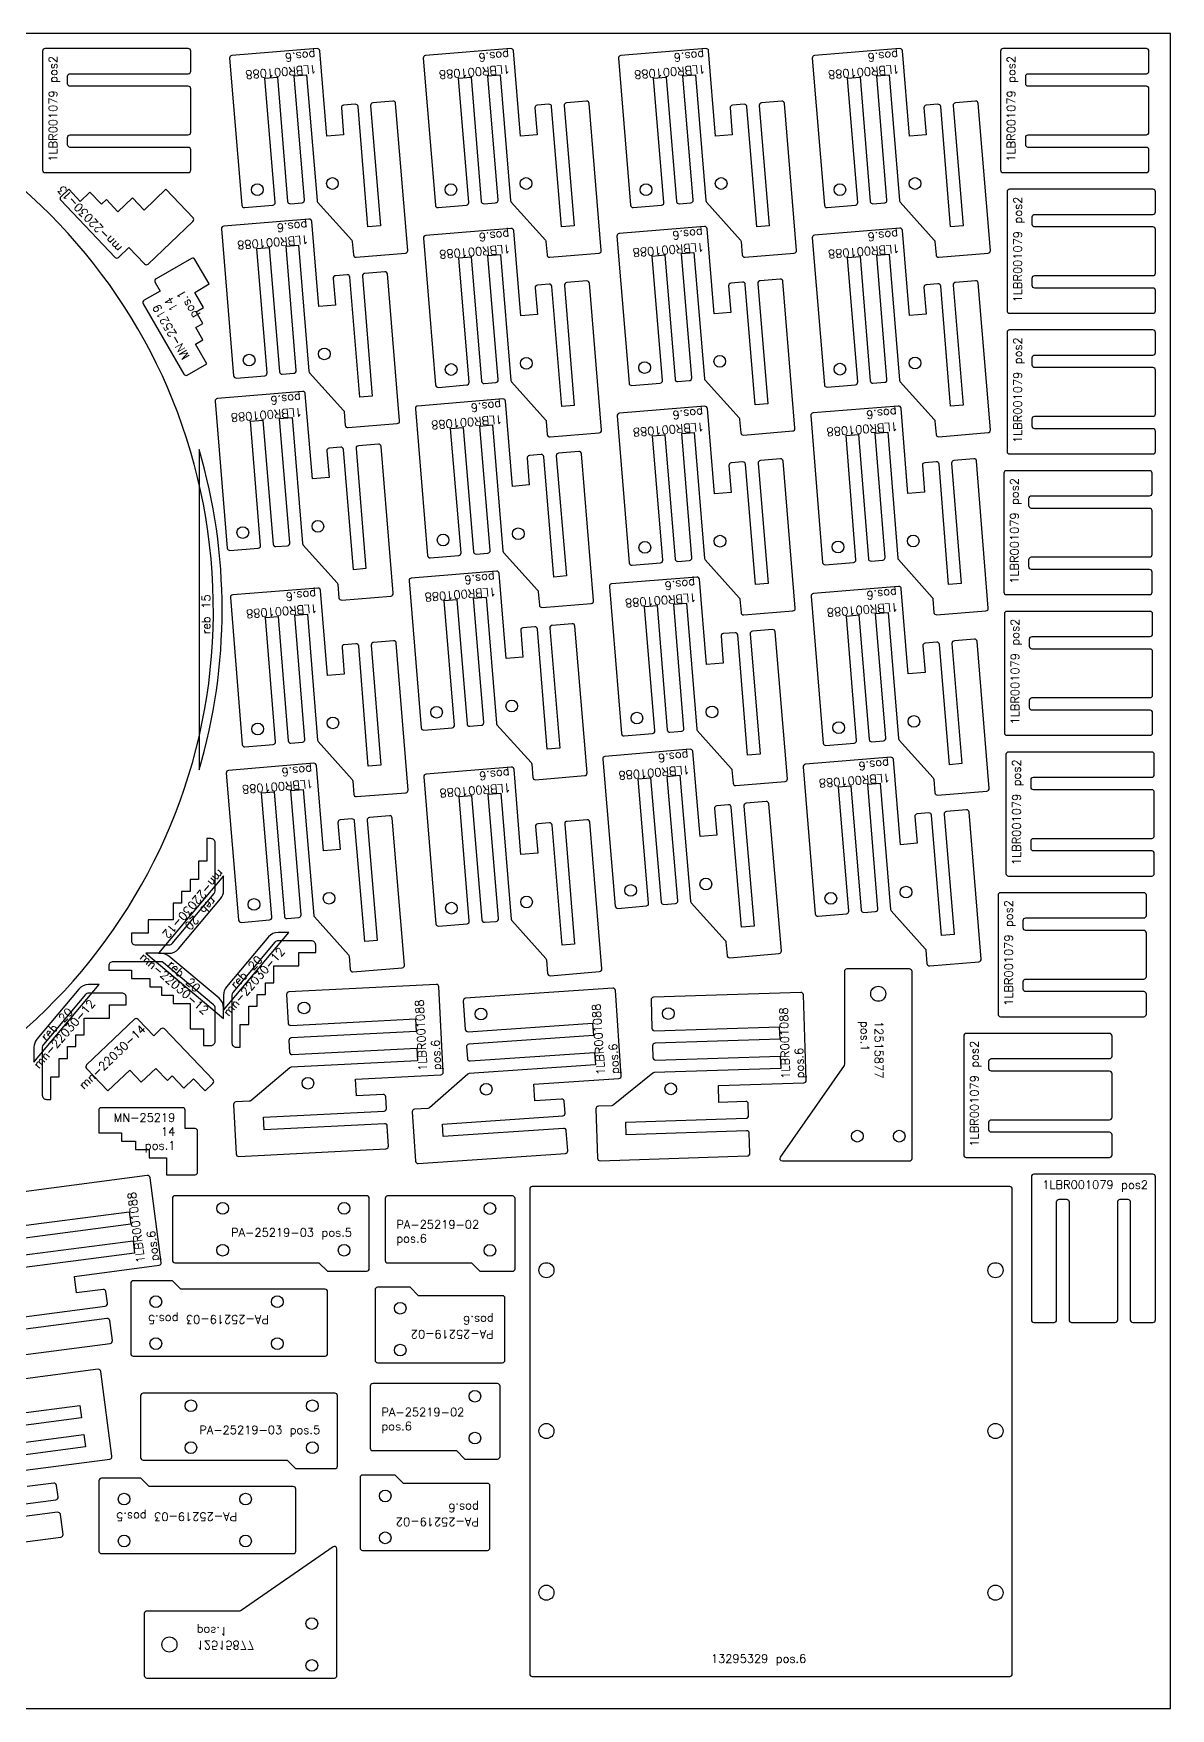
# Model space of a CAD drawing. Header units: millimetres. Extents: x 5250 to 7750, y -105 to 2000.
# Drawn here: x 6393 to 7750, y 0 to 2000 of the extents above; entities that cross this region are included whole.
import ezdxf

# ---------------------------------------------------------------- set-up
doc = ezdxf.new("R2010")
doc.units = ezdxf.units.MM
for name, color, linetype in [('12515877', 7, 'Continuous'), ('13295329', 7, 'Continuous'), ('13770793', 7, 'Continuous'), ('1LBR001079', 7, 'Continuous'), ('1LBR001088', 7, 'Continuous'), ('MN-22030-12', 7, 'Continuous'), ('mn-22030-13', 7, 'Continuous'), ('mn-22030-14', 7, 'Continuous'), ('MN-25219 14', 7, 'Continuous'), ('PA-25219-02', 7, 'Continuous'), ('PA-25219-03', 7, 'Continuous'), ('Rebaixo', 7, 'Continuous'), ('sheet', 24, 'Continuous'), ('Texto', 7, 'Continuous')]:
    doc.layers.add(name, color=color, linetype=linetype)
doc.styles.get("Standard").update_dxf_attribs({"font": 'txt.shx'})

msp = doc.modelspace()

# ---------------------------------------------------------------- linework, layer by layer
at = {"layer": '12515877', "color": 4, "linetype": 'Continuous', "lineweight": 25}
for points in [[(7438.2, 653.4), (7287, 653.4, -0.605768), (7284.5, 658.2), (7360.7, 767.7, 0.153131), (7361.2, 769.4), (7361.2, 880.4, -0.414214), (7364.2, 883.4), (7438.2, 883.4, -0.414214), (7441.2, 880.4), (7441.2, 656.4, -0.414214)], [(6755.1, 39.4), (6755.1, 190.6, 0.605768), (6750.4, 193.1), (6640.9, 116.9, -0.153131), (6639.2, 116.4), (6528.1, 116.4, 0.414214), (6525.1, 113.4), (6525.1, 39.4, 0.414214), (6528.1, 36.4), (6752.1, 36.4, 0.414214)]]:
    msp.add_lwpolyline(points, format="xyb", close=True, dxfattribs=at)
for centre, radius in [((7401.2, 853.4), 9), ((7376.2, 683.4), 7), ((7426.2, 683.4), 7), ((6725.1, 101.4), 7), ((6555.1, 76.4), 9), ((6725.1, 51.4), 7)]:
    msp.add_circle(centre, radius, dxfattribs=at)
at = {"layer": '13295329', "color": 4}
msp.add_lwpolyline([(6988.1, 623.3, 0.414214), (6985.1, 620.3), (6985.1, 41.3, 0.414214), (6988.1, 38.3), (7558.1, 38.3, 0.414214), (7561.1, 41.3), (7561.1, 620.3, 0.414214), (7558.1, 623.3)], format="xyb", close=True, dxfattribs=at)
for centre in [(7005.1, 523.3), (7541.1, 523.3), (7005.1, 331.3), (7541.1, 331.3), (7005.1, 138.3), (7541.1, 138.3)]:
    msp.add_circle(centre, 9, dxfattribs=at)
at = {"layer": '13770793', "color": 3}
msp.add_lwpolyline([(5993.8, 644.3, 23.958261), (5882.2, 644.3, 0.438866), (5893, 654.3), (5893, 739, -0.999992), (5983, 739), (5983, 654.3, 0.438866)], format="xyb", close=True, dxfattribs=at)
at = {"layer": '1LBR001079', "color": 7}
for points in [[(6403.6, 1837, 0.414214), (6406.6, 1834), (6577.6, 1834, 0.414214), (6580.6, 1837), (6580.6, 1861, 0.414214), (6577.6, 1864), (6436.6, 1864, -0.414214), (6433.6, 1867), (6433.6, 1876, -0.414214), (6436.6, 1879), (6577.6, 1879, 0.414214), (6580.6, 1882), (6580.6, 1934, 0.414214), (6577.6, 1937), (6436.6, 1937, -0.414213), (6433.6, 1940), (6433.6, 1949, -0.414214), (6436.6, 1952), (6577.6, 1952, 0.414214), (6580.6, 1955), (6580.6, 1979, 0.414214), (6577.6, 1982), (6406.6, 1982, 0.414214), (6403.6, 1979)], [(7547.2, 1837, 0.414214), (7550.2, 1834), (7721.2, 1834, 0.414214), (7724.2, 1837), (7724.2, 1861, 0.414214), (7721.2, 1864), (7580.2, 1864, -0.414214), (7577.2, 1867), (7577.2, 1876, -0.414214), (7580.2, 1879), (7721.2, 1879, 0.414214), (7724.2, 1882), (7724.2, 1934, 0.414214), (7721.2, 1937), (7580.2, 1937, -0.414214), (7577.2, 1940), (7577.2, 1949, -0.414214), (7580.2, 1952), (7721.2, 1952, 0.414214), (7724.2, 1955), (7724.2, 1979, 0.414214), (7721.2, 1982), (7550.2, 1982, 0.414214), (7547.2, 1979)], [(7555, 1669, 0.414214), (7558, 1666), (7729, 1666, 0.414214), (7732, 1669), (7732, 1693, 0.414214), (7729, 1696), (7588, 1696, -0.414213), (7585, 1699), (7585, 1708, -0.414213), (7588, 1711), (7729, 1711, 0.414214), (7732, 1714), (7732, 1766, 0.414214), (7729, 1769), (7588, 1769, -0.414213), (7585, 1772), (7585, 1781, -0.414213), (7588, 1784), (7729, 1784, 0.414214), (7732, 1787), (7732, 1811, 0.414214), (7729, 1814), (7558, 1814, 0.414214), (7555, 1811)], [(7555, 1501, 0.414214), (7558, 1498), (7729, 1498, 0.414214), (7732, 1501), (7732, 1525, 0.414214), (7729, 1528), (7588, 1528, -0.414214), (7585, 1531), (7585, 1540, -0.414214), (7588, 1543), (7729, 1543, 0.414214), (7732, 1546), (7732, 1598, 0.414214), (7729, 1601), (7588, 1601, -0.414213), (7585, 1604), (7585, 1613, -0.414213), (7588, 1616), (7729, 1616, 0.414214), (7732, 1619), (7732, 1643, 0.414214), (7729, 1646), (7558, 1646, 0.414214), (7555, 1643)], [(7551.1, 1333, 0.414214), (7554.1, 1330), (7725.1, 1330, 0.414214), (7728.1, 1333), (7728.1, 1357, 0.414214), (7725.1, 1360), (7584.1, 1360, -0.414214), (7581.1, 1363), (7581.1, 1372, -0.414214), (7584.1, 1375), (7725.1, 1375, 0.414214), (7728.1, 1378), (7728.1, 1430, 0.414214), (7725.1, 1433), (7584.1, 1433, -0.414214), (7581.1, 1436), (7581.1, 1445, -0.414214), (7584.1, 1448), (7725.1, 1448, 0.414214), (7728.1, 1451), (7728.1, 1475, 0.414214), (7725.1, 1478), (7554.1, 1478, 0.414214), (7551.1, 1475)], [(7551.7, 1165, 0.414214), (7554.7, 1162), (7725.7, 1162, 0.414214), (7728.7, 1165), (7728.7, 1189, 0.414214), (7725.7, 1192), (7584.7, 1192, -0.414214), (7581.7, 1195), (7581.7, 1204, -0.414214), (7584.7, 1207), (7725.7, 1207, 0.414214), (7728.7, 1210), (7728.7, 1262, 0.414214), (7725.7, 1265), (7584.7, 1265, -0.414213), (7581.7, 1268), (7581.7, 1277, -0.414213), (7584.7, 1280), (7725.7, 1280, 0.414214), (7728.7, 1283), (7728.7, 1307, 0.414214), (7725.7, 1310), (7554.7, 1310, 0.414214), (7551.7, 1307)], [(7553.6, 997, 0.414214), (7556.6, 994), (7727.6, 994, 0.414214), (7730.6, 997), (7730.6, 1021, 0.414214), (7727.6, 1024), (7586.6, 1024, -0.414214), (7583.6, 1027), (7583.6, 1036, -0.414214), (7586.6, 1039), (7727.6, 1039, 0.414214), (7730.6, 1042), (7730.6, 1094, 0.414214), (7727.6, 1097), (7586.6, 1097, -0.414214), (7583.6, 1100), (7583.6, 1109, -0.414214), (7586.6, 1112), (7727.6, 1112, 0.414214), (7730.6, 1115), (7730.6, 1139, 0.414214), (7727.6, 1142), (7556.6, 1142, 0.414214), (7553.6, 1139)], [(7544.2, 829, 0.414214), (7547.2, 826), (7718.2, 826, 0.414214), (7721.2, 829), (7721.2, 853, 0.414214), (7718.2, 856), (7577.2, 856, -0.414214), (7574.2, 859), (7574.2, 868, -0.414214), (7577.2, 871), (7718.2, 871, 0.414214), (7721.2, 874), (7721.2, 926, 0.414214), (7718.2, 929), (7577.2, 929, -0.414214), (7574.2, 932), (7574.2, 941, -0.414214), (7577.2, 944), (7718.2, 944, 0.414214), (7721.2, 947), (7721.2, 971, 0.414214), (7718.2, 974), (7547.2, 974, 0.414214), (7544.2, 971)], [(7503.2, 661, 0.414214), (7506.2, 658), (7677.2, 658, 0.414213), (7680.2, 661), (7680.2, 685, 0.414214), (7677.2, 688), (7536.2, 688, -0.414213), (7533.2, 691), (7533.2, 700, -0.414214), (7536.2, 703), (7677.2, 703, 0.414213), (7680.2, 706), (7680.2, 758, 0.414214), (7677.2, 761), (7536.2, 761, -0.414214), (7533.2, 764), (7533.2, 773, -0.414214), (7536.2, 776), (7677.2, 776, 0.414214), (7680.2, 779), (7680.2, 803, 0.414214), (7677.2, 806), (7506.2, 806, 0.414214), (7503.2, 803)], [(7587, 638, 0.414214), (7584, 635), (7584, 464, 0.414214), (7587, 461), (7611, 461, 0.414214), (7614, 464), (7614, 605, -0.414214), (7617, 608), (7626, 608, -0.414214), (7629, 605), (7629, 464, 0.414214), (7632, 461), (7684, 461, 0.414214), (7687, 464), (7687, 605, -0.414214), (7690, 608), (7699, 608, -0.414214), (7702, 605), (7702, 464, 0.414214), (7705, 461), (7729, 461, 0.414214), (7732, 464), (7732, 635, 0.414214), (7729, 638)]]:
    msp.add_lwpolyline(points, format="xyb", close=True, dxfattribs=at)
at = {"layer": '1LBR001088', "color": 7}
for points in [[(6821.8, 1919.2), (6797.9, 1917.2, 0.414214), (6795.2, 1914), (6807, 1770.5), (6792, 1769.2), (6780.2, 1912.7, 0.414214), (6777, 1915.5), (6763, 1914.3, 0.414214), (6760.3, 1911.1), (6762.9, 1879.2), (6743, 1877.6), (6734.6, 1979.2, 0.414214), (6731.4, 1982), (6629.7, 1973.6, 0.414214), (6627, 1970.4), (6641.4, 1794.9, 0.414214), (6644.7, 1792.2), (6678.6, 1795, 0.414214), (6681.3, 1798.2), (6669.1, 1946.7), (6684, 1948), (6696.2, 1799.5, 0.414214), (6699.5, 1796.7), (6713.4, 1797.9, 0.414214), (6716.2, 1801.1), (6704, 1949.6), (6718.9, 1950.8), (6731.3, 1800.4, 0.163912), (6732, 1798.6), (6772.7, 1753.4, -0.163912), (6773.4, 1751.6), (6774.7, 1735.7, 0.414214), (6778, 1732.9), (6836.8, 1737.8, 0.414214), (6839.5, 1741), (6825.1, 1916.4, 0.414214)], [(7052.9, 1919.2), (7029, 1917.2, 0.414214), (7026.3, 1914), (7038.1, 1770.5), (7023.2, 1769.2), (7011.3, 1912.7, 0.414214), (7008.1, 1915.5), (6994.1, 1914.3, 0.414214), (6991.4, 1911.1), (6994, 1879.2), (6974.1, 1877.6), (6965.7, 1979.2, 0.414214), (6962.5, 1982), (6860.8, 1973.6, 0.414214), (6858.1, 1970.4), (6872.5, 1794.9, 0.414214), (6875.8, 1792.2), (6909.7, 1795, 0.414214), (6912.4, 1798.2), (6900.2, 1946.7), (6915.1, 1948), (6927.3, 1799.5, 0.414214), (6930.6, 1796.7), (6944.5, 1797.9, 0.414214), (6947.3, 1801.1), (6935.1, 1949.6), (6950, 1950.8), (6962.4, 1800.4, 0.163912), (6963.2, 1798.6), (7003.8, 1753.4, -0.163912), (7004.5, 1751.6), (7005.8, 1735.7, 0.414214), (7009.1, 1732.9), (7067.9, 1737.8, 0.414214), (7070.6, 1741), (7056.2, 1916.4, 0.414214)], [(7285.9, 1919.2), (7262, 1917.2, 0.414214), (7259.2, 1914), (7271.1, 1770.5), (7256.1, 1769.2), (7244.3, 1912.7, 0.414214), (7241.1, 1915.5), (7227.1, 1914.3, 0.414214), (7224.4, 1911.1), (7227, 1879.2), (7207.1, 1877.6), (7198.7, 1979.2, 0.414214), (7195.5, 1982), (7093.8, 1973.6, 0.414214), (7091.1, 1970.4), (7105.5, 1794.9, 0.414214), (7108.7, 1792.2), (7142.6, 1795, 0.414214), (7145.4, 1798.2), (7133.1, 1946.7), (7148.1, 1948), (7160.3, 1799.5, 0.414214), (7163.5, 1796.7), (7177.5, 1797.9, 0.414214), (7180.2, 1801.1), (7168, 1949.6), (7183, 1950.8), (7195.4, 1800.4, 0.163912), (7196.1, 1798.6), (7236.7, 1753.4, -0.163912), (7237.5, 1751.6), (7238.8, 1735.7, 0.414214), (7242, 1732.9), (7300.8, 1737.8, 0.414214), (7303.6, 1741), (7289.1, 1916.4, 0.414214)], [(7517.3, 1919.2), (7493.4, 1917.2, 0.414214), (7490.6, 1914), (7502.4, 1770.5), (7487.5, 1769.2), (7475.7, 1912.7, 0.414214), (7472.4, 1915.5), (7458.5, 1914.3, 0.414214), (7455.7, 1911.1), (7458.4, 1879.2), (7438.4, 1877.6), (7430.1, 1979.2, 0.414214), (7426.8, 1982), (7325.2, 1973.6, 0.414214), (7322.4, 1970.4), (7336.9, 1794.9, 0.414214), (7340.1, 1792.2), (7374, 1795, 0.414214), (7376.7, 1798.2), (7364.5, 1946.7), (7379.5, 1948), (7391.7, 1799.5, 0.414214), (7394.9, 1796.7), (7408.9, 1797.9, 0.414214), (7411.6, 1801.1), (7399.4, 1949.6), (7414.3, 1950.8), (7426.7, 1800.4, 0.163913), (7427.5, 1798.6), (7468.1, 1753.4, -0.163912), (7468.9, 1751.6), (7470.2, 1735.7, 0.414214), (7473.4, 1732.9), (7532.2, 1737.8, 0.414214), (7535, 1741), (7520.5, 1916.4, 0.414214)], [(6812.1, 1715.6), (6788.2, 1713.6, 0.414214), (6785.5, 1710.4), (6797.3, 1566.9), (6782.4, 1565.7), (6770.5, 1709.2, 0.414214), (6767.3, 1711.9), (6753.3, 1710.8, 0.414214), (6750.6, 1707.5), (6753.2, 1675.6), (6733.3, 1674), (6724.9, 1775.7, 0.414214), (6721.7, 1778.4), (6620, 1770, 0.414214), (6617.3, 1766.8), (6631.7, 1591.4, 0.414214), (6635, 1588.6), (6668.9, 1591.4, 0.414214), (6671.6, 1594.7), (6659.4, 1743.2), (6674.3, 1744.4), (6686.5, 1595.9, 0.414214), (6689.8, 1593.2), (6703.7, 1594.3, 0.414214), (6706.5, 1597.5), (6694.3, 1746), (6709.2, 1747.3), (6721.6, 1596.8, 0.163912), (6722.3, 1595), (6763, 1549.8, -0.163912), (6763.7, 1548.1), (6765, 1532.1, 0.414214), (6768.3, 1529.4), (6827.1, 1534.2, 0.414214), (6829.8, 1537.5), (6815.4, 1712.9, 0.414214)], [(7053.2, 1704.5), (7029.3, 1702.5, 0.414214), (7026.6, 1699.3), (7038.4, 1555.8), (7023.4, 1554.5), (7011.6, 1698.1, 0.414214), (7008.4, 1700.8), (6994.4, 1699.6, 0.414214), (6991.7, 1696.4), (6994.3, 1664.5), (6974.4, 1662.9), (6966, 1764.5, 0.414214), (6962.8, 1767.3), (6861.1, 1758.9, 0.414214), (6858.4, 1755.7), (6872.8, 1580.3, 0.414214), (6876.1, 1577.5), (6909.9, 1580.3, 0.414214), (6912.7, 1583.5), (6900.5, 1732), (6915.4, 1733.3), (6927.6, 1584.8, 0.414214), (6930.9, 1582), (6944.8, 1583.2, 0.414214), (6947.6, 1586.4), (6935.3, 1734.9), (6950.3, 1736.1), (6962.7, 1585.7, 0.163912), (6963.4, 1583.9), (7004.1, 1538.7, -0.163912), (7004.8, 1536.9), (7006.1, 1521, 0.414214), (7009.4, 1518.3), (7068.2, 1523.1, 0.414214), (7070.9, 1526.3), (7056.5, 1701.7, 0.414214)], [(7284.2, 1706.8), (7260.2, 1704.8, 0.414214), (7257.5, 1701.6), (7269.3, 1558), (7254.4, 1556.8), (7242.5, 1700.3, 0.414214), (7239.3, 1703.1), (7225.4, 1701.9, 0.414214), (7222.6, 1698.7), (7225.2, 1666.8), (7205.3, 1665.2), (7196.9, 1766.8, 0.414214), (7193.7, 1769.6), (7092, 1761.2, 0.414214), (7089.3, 1757.9), (7103.7, 1582.5, 0.414214), (7107, 1579.8), (7140.9, 1582.6, 0.414214), (7143.6, 1585.8), (7131.4, 1734.3), (7146.3, 1735.6), (7158.6, 1587.1, 0.414214), (7161.8, 1584.3), (7175.7, 1585.5, 0.414214), (7178.5, 1588.7), (7166.3, 1737.2), (7181.2, 1738.4), (7193.6, 1587.9, 0.163912), (7194.4, 1586.2), (7235, 1541, -0.163912), (7235.7, 1539.2), (7237.1, 1523.3, 0.414214), (7240.3, 1520.5), (7299.1, 1525.4, 0.414214), (7301.8, 1528.6), (7287.4, 1704, 0.414214)], [(7517.3, 1704.8), (7493.4, 1702.8, 0.414214), (7490.6, 1699.6), (7502.4, 1556.1), (7487.5, 1554.9), (7475.7, 1698.4, 0.414214), (7472.4, 1701.1), (7458.5, 1700, 0.414214), (7455.7, 1696.7), (7458.4, 1664.8), (7438.4, 1663.2), (7430.1, 1764.9, 0.414214), (7426.8, 1767.6), (7325.2, 1759.2, 0.414214), (7322.4, 1756), (7336.9, 1580.6, 0.414214), (7340.1, 1577.8), (7374, 1580.6, 0.414214), (7376.7, 1583.9), (7364.5, 1732.4), (7379.5, 1733.6), (7391.7, 1585.1, 0.414214), (7394.9, 1582.4), (7408.9, 1583.5, 0.414214), (7411.6, 1586.7), (7399.4, 1735.2), (7414.3, 1736.5), (7426.7, 1586, 0.163912), (7427.5, 1584.2), (7468.1, 1539, -0.163912), (7468.9, 1537.3), (7470.2, 1521.3, 0.414214), (7473.4, 1518.6), (7532.2, 1523.4, 0.414214), (7535, 1526.7), (7520.5, 1702.1, 0.414214)], [(6804.5, 1509.7), (6780.6, 1507.8, 0.414214), (6777.9, 1504.5), (6789.7, 1361), (6774.7, 1359.8), (6762.9, 1503.3, 0.414214), (6759.7, 1506), (6745.7, 1504.9, 0.414214), (6743, 1501.7), (6745.6, 1469.8), (6725.7, 1468.1), (6717.3, 1569.8, 0.414214), (6714.1, 1572.5), (6612.4, 1564.1, 0.414214), (6609.7, 1560.9), (6624.1, 1385.5, 0.414214), (6627.4, 1382.8), (6661.2, 1385.6, 0.414214), (6664, 1388.8), (6651.8, 1537.3), (6666.7, 1538.5), (6678.9, 1390, 0.414214), (6682.2, 1387.3), (6696.1, 1388.4, 0.414214), (6698.9, 1391.7), (6686.6, 1540.2), (6701.6, 1541.4), (6714, 1390.9, 0.163912), (6714.7, 1389.2), (6755.4, 1343.9, -0.163912), (6756.1, 1342.2), (6757.4, 1326.2, 0.414214), (6760.7, 1323.5), (6819.5, 1328.3, 0.414214), (6822.2, 1331.6), (6807.8, 1507, 0.414214)], [(7043.6, 1501), (7019.7, 1499, 0.414214), (7016.9, 1495.8), (7028.9, 1352.3), (7013.9, 1351), (7002, 1494.5, 0.414214), (6998.8, 1497.3), (6984.8, 1496.1, 0.414214), (6982.1, 1492.9), (6984.7, 1461), (6964.8, 1459.3), (6956.3, 1561, 0.414214), (6953.1, 1563.7), (6851.4, 1555.2, 0.414214), (6848.7, 1552), (6863.3, 1376.6, 0.414214), (6866.5, 1373.9), (6900.4, 1376.7, 0.414214), (6903.2, 1379.9), (6890.8, 1528.4), (6905.7, 1529.7), (6918.1, 1381.2, 0.414214), (6921.4, 1378.4), (6935.3, 1379.6, 0.414214), (6938, 1382.8), (6925.7, 1531.3), (6940.6, 1532.6), (6953.2, 1382.1, 0.163912), (6953.9, 1380.3), (6994.6, 1335.2, -0.163912), (6995.3, 1333.4), (6996.7, 1317.5, 0.414214), (6999.9, 1314.7), (7058.7, 1319.6, 0.414214), (7061.4, 1322.9), (7046.8, 1498.3, 0.414214)], [(7284.5, 1492.1), (7260.5, 1490.1, 0.414214), (7257.8, 1486.9), (7269.6, 1343.4), (7254.7, 1342.1), (7242.8, 1485.6, 0.414214), (7239.6, 1488.4), (7225.7, 1487.2, 0.414214), (7222.9, 1484), (7225.5, 1452.1), (7205.6, 1450.5), (7197.2, 1552.1, 0.414214), (7194, 1554.9), (7092.3, 1546.5, 0.414214), (7089.6, 1543.3), (7104, 1367.9, 0.414214), (7107.3, 1365.1), (7141.2, 1367.9, 0.414214), (7143.9, 1371.1), (7131.7, 1519.6), (7146.6, 1520.9), (7158.9, 1372.4, 0.414214), (7162.1, 1369.6), (7176, 1370.8, 0.414214), (7178.8, 1374), (7166.6, 1522.5), (7181.5, 1523.7), (7193.9, 1373.3, 0.163912), (7194.7, 1371.5), (7235.3, 1326.3, -0.163912), (7236, 1324.5), (7237.4, 1308.6, 0.414214), (7240.6, 1305.9), (7299.4, 1310.7, 0.414214), (7302.1, 1313.9), (7287.7, 1489.3, 0.414214)], [(7515.4, 1492.1), (7491.5, 1490.2, 0.414214), (7488.7, 1486.9), (7500.1, 1343.4), (7485.1, 1342.2), (7473.8, 1485.8, 0.414214), (7470.5, 1488.5), (7456.6, 1487.4, 0.414214), (7453.8, 1484.2), (7456.3, 1452.3), (7436.4, 1450.7), (7428.4, 1552.4, 0.414214), (7425.1, 1555.1), (7323.4, 1547.1, 0.414214), (7320.7, 1543.9), (7334.6, 1368.4, 0.414214), (7337.8, 1365.7), (7371.7, 1368.4, 0.414214), (7374.5, 1371.6), (7362.7, 1520.1), (7377.7, 1521.3), (7389.4, 1372.8, 0.414214), (7392.6, 1370), (7406.6, 1371.1, 0.414214), (7409.3, 1374.3), (7397.6, 1522.9), (7412.5, 1524.1), (7424.5, 1373.5, 0.163912), (7425.2, 1371.8), (7465.7, 1326.4, -0.163912), (7466.4, 1324.7), (7467.7, 1308.7, 0.414214), (7470.9, 1306), (7529.7, 1310.6, 0.414214), (7532.5, 1313.9), (7518.6, 1489.3, 0.414214)], [(7035.9, 1295.3), (7012, 1293.3, 0.414214), (7009.2, 1290.1), (7021.1, 1146.6), (7006.1, 1145.3), (6994.3, 1288.8, 0.414214), (6991.1, 1291.6), (6977.1, 1290.4, 0.414214), (6974.4, 1287.2), (6977, 1255.3), (6957.1, 1253.7), (6948.7, 1355.3, 0.414214), (6945.5, 1358.1), (6843.8, 1349.7, 0.414214), (6841.1, 1346.5), (6855.5, 1171.1, 0.414214), (6858.7, 1168.3), (6892.6, 1171.1, 0.414214), (6895.4, 1174.3), (6883.1, 1322.8), (6898.1, 1324.1), (6910.3, 1175.6, 0.414214), (6913.5, 1172.8), (6927.5, 1174, 0.414214), (6930.2, 1177.2), (6918, 1325.7), (6933, 1326.9), (6945.4, 1176.5, 0.163912), (6946.1, 1174.7), (6986.7, 1129.5, -0.163912), (6987.5, 1127.7), (6988.8, 1111.8, 0.414214), (6992, 1109), (7050.8, 1113.9, 0.414214), (7053.6, 1117.1), (7039.1, 1292.5, 0.414214)], [(7275, 1288.2), (7251.1, 1286.3, 0.414214), (7248.3, 1283), (7260.2, 1139.5), (7245.2, 1138.3), (7233.4, 1281.8, 0.414214), (7230.2, 1284.5), (7216.2, 1283.4, 0.414214), (7213.5, 1280.2), (7216.1, 1248.3), (7196.2, 1246.6), (7187.8, 1348.3, 0.414214), (7184.6, 1351), (7082.9, 1342.7, 0.414214), (7080.2, 1339.4), (7094.6, 1164, 0.414214), (7097.8, 1161.3), (7131.7, 1164.1, 0.414214), (7134.5, 1167.3), (7122.2, 1315.8), (7137.2, 1317), (7149.4, 1168.5, 0.414214), (7152.6, 1165.8), (7166.6, 1166.9, 0.414214), (7169.3, 1170.2), (7157.1, 1318.7), (7172.1, 1319.9), (7184.5, 1169.4, 0.163912), (7185.2, 1167.7), (7225.8, 1122.4, -0.163912), (7226.6, 1120.7), (7227.9, 1104.8, 0.414214), (7231.1, 1102), (7289.9, 1106.9, 0.414214), (7292.7, 1110.1), (7278.2, 1285.5, 0.414214)], [(6822.6, 1274.9), (6798.7, 1273, 0.414214), (6796, 1269.7), (6807.5, 1126.2), (6792.5, 1125), (6781, 1268.5, 0.414214), (6777.8, 1271.3), (6763.8, 1270.2, 0.414214), (6761.1, 1266.9), (6763.6, 1235), (6743.7, 1233.4), (6735.5, 1335.1, 0.414214), (6732.3, 1337.9), (6630.6, 1329.7, 0.414214), (6627.9, 1326.5), (6642, 1151.1, 0.414214), (6645.2, 1148.3), (6679.1, 1151, 0.414214), (6681.8, 1154.2), (6669.9, 1302.8), (6684.9, 1304), (6696.8, 1155.4, 0.414214), (6700, 1152.7), (6714, 1153.8, 0.414214), (6716.7, 1157), (6704.8, 1305.6), (6719.8, 1306.8), (6731.8, 1156.3, 0.163912), (6732.6, 1154.5), (6773.1, 1109.2, -0.163912), (6773.9, 1107.4), (6775.1, 1091.5, 0.414214), (6778.4, 1088.8), (6837.2, 1093.5, 0.414214), (6839.9, 1096.7), (6825.9, 1272.1, 0.414214)], [(7515.9, 1276.9), (7492, 1274.9, 0.414214), (7489.2, 1271.7), (7501, 1128.2), (7486.1, 1126.9), (7474.3, 1270.4, 0.414214), (7471, 1273.2), (7457.1, 1272, 0.414214), (7454.3, 1268.8), (7457, 1236.9), (7437, 1235.3), (7428.7, 1336.9, 0.414214), (7425.4, 1339.7), (7323.8, 1331.3, 0.414214), (7321, 1328.1), (7335.5, 1152.7, 0.414214), (7338.7, 1149.9), (7372.6, 1152.7, 0.414214), (7375.3, 1155.9), (7363.1, 1304.4), (7378.1, 1305.7), (7390.3, 1157.2, 0.414214), (7393.5, 1154.4), (7407.5, 1155.6, 0.414214), (7410.2, 1158.8), (7398, 1307.3), (7412.9, 1308.5), (7425.3, 1158.1, 0.163912), (7426.1, 1156.3), (7466.7, 1111.1, -0.163912), (7467.5, 1109.3), (7468.8, 1093.4, 0.414214), (7472, 1090.7), (7530.8, 1095.5, 0.414214), (7533.6, 1098.7), (7519.1, 1274.1, 0.414214)], [(7267.3, 1082.9), (7243.4, 1080.9, 0.414214), (7240.7, 1077.6), (7252.9, 934.1), (7238, 932.9), (7225.7, 1076.3, 0.414214), (7222.5, 1079.1), (7208.5, 1077.9, 0.414214), (7205.8, 1074.6), (7208.5, 1042.8), (7188.6, 1041.1), (7179.9, 1142.7, 0.414214), (7176.7, 1145.4), (7075, 1136.8, 0.414214), (7072.3, 1133.5), (7087.3, 958.2, 0.414214), (7090.5, 955.4), (7124.4, 958.3, 0.414214), (7127.1, 961.6), (7114.5, 1110), (7129.4, 1111.3), (7142.1, 962.8, 0.414214), (7145.3, 960.1), (7159.3, 961.3, 0.414214), (7162, 964.5), (7149.3, 1113), (7164.3, 1114.3), (7177.1, 963.8, 0.163912), (7177.9, 962.1), (7218.6, 917, -0.163912), (7219.4, 915.2), (7220.7, 899.3, 0.414214), (7224, 896.5), (7282.8, 901.6, 0.414214), (7285.5, 904.8), (7270.6, 1080.2, 0.414214)], [(6817.8, 1065.9), (6793.9, 1063.9, 0.414214), (6791.2, 1060.6), (6803.1, 917.1), (6788.2, 915.9), (6776.2, 1059.4, 0.414214), (6773, 1062.1), (6759, 1061, 0.414214), (6756.3, 1057.7), (6759, 1025.8), (6739, 1024.2), (6730.6, 1125.8, 0.414214), (6727.3, 1128.6), (6625.7, 1120.1, 0.414214), (6622.9, 1116.9), (6637.5, 941.5, 0.414214), (6640.8, 938.7), (6674.7, 941.6, 0.414214), (6677.4, 944.8), (6665, 1093.3), (6680, 1094.5), (6692.3, 946, 0.414214), (6695.6, 943.3), (6709.5, 944.5, 0.414214), (6712.3, 947.7), (6699.9, 1096.2), (6714.9, 1097.4), (6727.4, 947, 0.163912), (6728.1, 945.2), (6768.8, 900, -0.163912), (6769.6, 898.3), (6770.9, 882.3, 0.414214), (6774.1, 879.6), (6832.9, 884.5, 0.414214), (6835.7, 887.7), (6821.1, 1063.1, 0.414214)], [(7053.6, 1061.2), (7029.7, 1059.3, 0.414214), (7026.9, 1056), (7038.7, 912.5), (7023.8, 911.3), (7012, 1054.8, 0.414214), (7008.7, 1057.5), (6994.8, 1056.4, 0.414214), (6992, 1053.2), (6994.7, 1021.3), (6974.7, 1019.6), (6966.4, 1121.3, 0.414214), (6963.1, 1124), (6861.5, 1115.7, 0.414214), (6858.7, 1112.4), (6873.2, 937, 0.414214), (6876.4, 934.3), (6910.3, 937.1, 0.414214), (6913, 940.3), (6900.8, 1088.8), (6915.8, 1090), (6928, 941.5, 0.414214), (6931.2, 938.8), (6945.2, 939.9, 0.414214), (6947.9, 943.2), (6935.7, 1091.7), (6950.6, 1092.9), (6963, 942.4, 0.163912), (6963.8, 940.7), (7004.4, 895.4, -0.163912), (7005.2, 893.7), (7006.5, 877.8, 0.414214), (7009.7, 875), (7068.5, 879.9, 0.414214), (7071.3, 883.1), (7056.8, 1058.5, 0.414214)], [(7506.4, 1073), (7482.5, 1071.1, 0.414214), (7479.8, 1067.8), (7491.6, 924.3), (7476.7, 923.1), (7464.8, 1066.6, 0.414214), (7461.6, 1069.3), (7447.6, 1068.2, 0.414214), (7444.9, 1065), (7447.5, 1033.1), (7427.6, 1031.4), (7419.2, 1133.1, 0.414214), (7416, 1135.8), (7314.3, 1127.5, 0.414214), (7311.6, 1124.2), (7326, 948.8, 0.414214), (7329.3, 946.1), (7363.2, 948.9, 0.414214), (7365.9, 952.1), (7353.7, 1100.6), (7368.6, 1101.8), (7380.8, 953.3, 0.414214), (7384.1, 950.6), (7398, 951.7, 0.414214), (7400.8, 955), (7388.6, 1103.5), (7403.5, 1104.7), (7415.9, 954.2, 0.163912), (7416.7, 952.5), (7457.3, 907.2, -0.163912), (7458, 905.5), (7459.3, 889.6, 0.414214), (7462.6, 886.8), (7521.4, 891.7, 0.414214), (7524.1, 894.9), (7509.7, 1070.3, 0.414214)], [(6816.4, 671.5), (6815.2, 695.4, 0.414214), (6812, 698.3), (6668.2, 690.9), (6667.5, 705.9), (6811.3, 713.3, 0.414214), (6814.1, 716.4), (6813.4, 730.4, 0.414214), (6810.2, 733.2), (6778.3, 731.6), (6777.3, 751.6), (6879.1, 756.8, 0.414214), (6882, 759.9), (6876.7, 861.8, 0.414214), (6873.6, 864.6), (6697.8, 855.6, 0.414214), (6695, 852.5), (6696.7, 818.5, 0.414214), (6699.9, 815.7), (6848.7, 823.3), (6849.5, 808.3), (6700.6, 800.7, 0.414214), (6697.8, 797.6), (6698.5, 783.6, 0.414214), (6701.7, 780.7), (6850.5, 788.4), (6851.2, 773.4), (6700.5, 765.7, 0.163912), (6698.7, 764.9), (6652.2, 725.7, -0.163912), (6650.4, 725), (6634.5, 724.2, 0.414214), (6631.6, 721.1), (6634.7, 662.1, 0.414214), (6637.8, 659.3), (6813.6, 668.3, 0.414214)], [(7030.5, 665.9), (7028.8, 689.9, 0.414214), (7025.6, 692.7), (6882, 682.8), (6881, 697.7), (7024.6, 707.6, 0.414214), (7027.4, 710.8), (7026.4, 724.8, 0.414214), (7023.2, 727.6), (6991.3, 725.4), (6989.9, 745.3), (7091.7, 752.3, 0.414214), (7094.5, 755.5), (7087.5, 857.3, 0.414214), (7084.3, 860.1), (6908.7, 848, 0.414214), (6905.9, 844.8), (6908.3, 810.9, 0.414214), (6911.5, 808.1), (7060.1, 818.3), (7061.1, 803.4), (6912.5, 793.1, 0.414214), (6909.7, 789.9), (6910.7, 776, 0.414214), (6913.9, 773.2), (7062.5, 783.4), (7063.5, 768.4), (6912.9, 758.1, 0.163912), (6911.1, 757.3), (6865.4, 717.3, -0.163912), (6863.6, 716.6), (6847.7, 715.5, 0.414214), (6844.9, 712.3), (6848.9, 653.4, 0.414214), (6852.1, 650.7), (7027.7, 662.7, 0.414214)], [(7248, 662.9), (7247.2, 686.9, 0.414214), (7244.1, 689.8), (7100.2, 685.1), (7099.7, 700.1), (7243.6, 704.8, 0.414214), (7246.5, 707.9), (7246.1, 721.9, 0.414214), (7243, 724.8), (7211, 723.7), (7210.4, 743.7), (7312.3, 747, 0.414214), (7315.2, 750.1), (7311.9, 852.1, 0.414214), (7308.8, 855), (7132.9, 849.3, 0.414214), (7130, 846.2), (7131.1, 812.2, 0.414213), (7134.2, 809.3), (7283.1, 814.1), (7283.6, 799.1), (7134.7, 794.3, 0.414214), (7131.8, 791.2), (7132.2, 777.2, 0.414213), (7135.3, 774.3), (7284.3, 779.1), (7284.7, 764.1), (7133.8, 759.3, 0.163912), (7132, 758.6), (7084.9, 720.3, -0.163912), (7083.1, 719.6), (7067.1, 719.1, 0.414214), (7064.2, 716), (7066.1, 657, 0.414214), (7069.2, 654.1), (7245.1, 659.8, 0.414214)]]:
    msp.add_lwpolyline(points, format="xyb", close=True, dxfattribs=at)
for points in [[(6335.8, 461.8), (6478.5, 480.5, 0.414214), (6481.1, 483.9), (6479.3, 497.8, 0.414214), (6475.9, 500.4), (6444.2, 496.2), (6441.6, 516), (6542.8, 529.3, 0.414214), (6545.3, 532.6), (6532.1, 633.8, 0.414214), (6528.7, 636.4), (6354.2, 613.5, 0.414214)], [(6359.4, 573.9), (6507.2, 593.2), (6509.1, 578.3), (6361.4, 559, 0.414214)], [(6364, 539.2), (6511.7, 558.5), (6513.6, 543.6), (6363.9, 524, 0.163912)], [(6309.9, 413.1), (6484.4, 435.9, 0.414214), (6487, 439.3), (6483.8, 463.1, 0.414214), (6480.5, 465.6), (6337.7, 447)], [(6382.8, 284.7), (6483.9, 297.9, 0.414214), (6486.5, 301.3), (6473.2, 402.4, 0.414214), (6469.9, 405), (6295.4, 382.2, 0.414213)], [(6300.6, 342.5), (6448.3, 361.9), (6450.2, 347), (6302.5, 327.7, 0.414214)], [(6305.1, 307.8), (6452.8, 327.2), (6454.8, 312.3), (6305.1, 292.7, 0.163912)], [(6276.9, 230.5), (6419.7, 249.2, 0.414214), (6422.3, 252.6), (6420.4, 266.4, 0.414214), (6417.1, 269), (6385.4, 264.9)], [(6251, 181.7), (6425.5, 204.6, 0.414214), (6428.1, 207.9), (6425, 231.7, 0.414214), (6421.6, 234.3), (6278.8, 215.6)]]:
    msp.add_lwpolyline(points, format="xyb", dxfattribs=at)
for centre in [(6660, 1813.5), (6749.7, 1820.9), (6891.1, 1813.5), (6980.8, 1820.9), (7124, 1813.5), (7213.7, 1820.9), (7355.4, 1813.5), (7445.1, 1820.9), (6740, 1617.4), (6650.3, 1610), (6891.4, 1598.8), (6981.1, 1606.2), (7122.3, 1601.1), (7212, 1608.5), (7355.4, 1599.2), (7445.1, 1606.6), (6642.7, 1404.1), (6732.3, 1411.5), (6881.8, 1395.2), (6971.5, 1402.7), (7212.3, 1393.8), (7442.9, 1394), (7122.6, 1386.4), (7353.2, 1386.9), (6963.7, 1197), (6750.2, 1176.8), (6874, 1189.6), (7113.1, 1182.6), (7202.8, 1190), (7443.7, 1178.6), (6660.5, 1169.6), (7354, 1171.2), (7105.7, 976.8), (7195.4, 984.4), (7434.3, 974.8), (6656.1, 960.1), (6745.7, 967.5), (6891.7, 955.6), (6981.4, 963), (7344.6, 967.4), (6715.8, 836.5), (6927, 829.2), (7150.6, 829.8), (6720.4, 746.6), (6933.2, 739.4), (7153.5, 739.9)]:
    msp.add_circle(centre, 7, dxfattribs=at)
at = {"layer": 'MN-22030-12', "color": 4}
for points in [[(6559.7, 941.7), (6529.7, 941.7), (6529.7, 925.7), (6509.7, 925.7), (6509.7, 916.7, 0.414214), (6514.7, 911.7), (6554.5, 911.7, 0.221695), (6558.4, 913.5), (6608.6, 973.3, 0.176327), (6609.7, 976.5), (6609.7, 1033.7, 0.414214), (6604.7, 1038.7), (6599.7, 1038.7), (6599.7, 1011.7), (6589.7, 1011.7), (6589.7, 989.7), (6579.7, 989.7), (6579.7, 975.7), (6569.7, 975.7), (6569.7, 961.7), (6559.7, 961.7)], [(6679.7, 886.6), (6709.7, 886.6), (6709.7, 902.6), (6729.7, 902.6), (6729.7, 911.6, 0.414214), (6724.7, 916.6), (6684.9, 916.6, 0.221695), (6681.1, 914.9), (6630.9, 855, 0.176327), (6629.7, 851.8), (6629.7, 794.6, 0.414214), (6634.7, 789.6), (6639.7, 789.6), (6639.7, 816.6), (6649.7, 816.6), (6649.7, 838.6), (6659.7, 838.6), (6659.7, 852.6), (6669.7, 852.6), (6669.7, 866.6), (6679.7, 866.6)], [(6579.7, 841.7), (6579.7, 811.7), (6595.7, 811.7), (6595.7, 791.7), (6604.7, 791.7, 0.414214), (6609.7, 796.7), (6609.7, 836.5, 0.221695), (6607.9, 840.3), (6548.1, 890.5, 0.176327), (6544.9, 891.7), (6487.7, 891.7, 0.414214), (6482.7, 886.7), (6482.7, 881.7), (6509.7, 881.7), (6509.7, 871.7), (6531.7, 871.7), (6531.7, 861.7), (6545.7, 861.7), (6545.7, 851.7), (6559.7, 851.7), (6559.7, 841.7)], [(6453.4, 824.3), (6483.4, 824.3), (6483.4, 840.3), (6503.4, 840.3), (6503.4, 849.3, 0.414214), (6498.4, 854.3), (6458.6, 854.3, 0.221695), (6454.8, 852.5), (6404.6, 792.7, 0.176327), (6403.4, 789.5), (6403.4, 732.3, 0.414214), (6408.4, 727.3), (6413.4, 727.3), (6413.4, 754.3), (6423.4, 754.3), (6423.4, 776.3), (6433.4, 776.3), (6433.4, 790.3), (6443.4, 790.3), (6443.4, 804.3), (6453.4, 804.3)]]:
    msp.add_lwpolyline(points, format="xyb", close=True, dxfattribs=at)
at = {"layer": 'mn-22030-13', "color": 5}
msp.add_lwpolyline([(6525.4, 1724.8, 0.414214), (6529.6, 1724.7), (6583.2, 1775.7, 0.414214), (6583.3, 1780), (6550.9, 1814), (6524.8, 1789.2), (6511, 1803.7), (6493.6, 1787.1), (6479.8, 1801.6), (6474.1, 1796.1), (6460.3, 1810.6), (6448.7, 1799.5), (6434.9, 1814), (6425.5, 1805, 0.414214), (6425.4, 1800.8), (6490.2, 1732.7, 0.414214), (6494.4, 1732.6), (6506.7, 1744.3)], format="xyb", close=True, dxfattribs=at)
at = {"layer": 'mn-22030-14', "color": 5}
msp.add_lwpolyline([(6552.7, 749.8), (6558.5, 755.3), (6572.3, 740.8), (6583.9, 751.9), (6597.6, 737.4), (6607.1, 746.4, 0.414214), (6607.2, 750.6), (6549.2, 811.4, 0.414214), (6545, 811.5), (6536.3, 803.3), (6517.7, 822.8, 0.414214), (6513.4, 822.9), (6456.2, 768.4, 0.414214), (6456.1, 764.2), (6481.6, 737.4), (6507.7, 762.2), (6521.5, 747.7), (6538.9, 764.3)], format="xyb", close=True, dxfattribs=at)
at = {"layer": 'MN-25219 14', "color": 5}
for points in [[(6585.6, 1730.3, 0.414214), (6581.5, 1731.4), (6539.1, 1706.9, 0.414214), (6538, 1702.8), (6544, 1692.4), (6524.9, 1681.4, 0.414214), (6523.8, 1677.3), (6572.3, 1593.3, 0.414214), (6576.4, 1592.2), (6599.8, 1605.7), (6586.3, 1629.1), (6595, 1634.1), (6586.5, 1648.8), (6595.1, 1653.8), (6587.1, 1667.7), (6595.8, 1672.7), (6585.3, 1690.9), (6602.6, 1700.9)], [(6585.8, 637.4, 0.414214), (6588.8, 640.4), (6588.8, 689.4, 0.414214), (6585.8, 692.4), (6573.8, 692.4), (6573.8, 714.4, 0.414214), (6570.8, 717.4), (6473.8, 717.4, 0.414214), (6470.8, 714.4), (6470.8, 687.4), (6497.8, 687.4), (6497.8, 677.4), (6514.8, 677.4), (6514.8, 667.4), (6530.8, 667.4), (6530.8, 657.4), (6551.8, 657.4), (6551.8, 637.4)]]:
    msp.add_lwpolyline(points, format="xyb", close=True, dxfattribs=at)
at = {"layer": 'PA-25219-02', "color": 4}
for points in [[(6812.6, 535, 0.414214), (6815.6, 532), (6915.6, 532), (6925.6, 522), (6964.6, 522, 0.414214), (6967.6, 525), (6967.6, 609, 0.414214), (6964.6, 612), (6815.6, 612, 0.414214), (6812.6, 609)], [(6955.6, 489.9, 0.414214), (6952.6, 492.9), (6852.6, 492.9), (6842.6, 502.9), (6803.6, 502.9, 0.414214), (6800.6, 499.9), (6800.6, 415.9, 0.414214), (6803.6, 412.9), (6952.6, 412.9, 0.414214), (6955.6, 415.9)], [(6794.7, 310.9, 0.414214), (6797.7, 307.9), (6897.7, 307.9), (6907.7, 297.9), (6946.7, 297.9, 0.414214), (6949.7, 300.9), (6949.7, 384.9, 0.414214), (6946.7, 387.9), (6797.7, 387.9, 0.414214), (6794.7, 384.9)], [(6937.7, 265.8, 0.414214), (6934.7, 268.8), (6834.7, 268.8), (6824.7, 278.8), (6785.7, 278.8, 0.414214), (6782.7, 275.8), (6782.7, 191.8, 0.414214), (6785.7, 188.8), (6934.7, 188.8, 0.414214), (6937.7, 191.8)]]:
    msp.add_lwpolyline(points, format="xyb", close=True, dxfattribs=at)
for centre in [(6937.6, 597), (6937.6, 547), (6830.6, 477.9), (6830.6, 427.9), (6919.7, 372.9), (6919.7, 322.9), (6812.7, 253.8), (6812.7, 203.8)]:
    msp.add_circle(centre, 7, dxfattribs=at)
at = {"layer": 'PA-25219-03', "color": 4}
for points in [[(6558.6, 535.2, 0.414214), (6561.6, 532.2), (6733.6, 532.2), (6743.6, 522.2), (6790.6, 522.2, 0.414214), (6793.6, 525.2), (6793.6, 609.2, 0.414214), (6790.6, 612.2), (6561.6, 612.2, 0.414214), (6558.6, 609.2)], [(6743.9, 497.7, 0.414214), (6740.9, 500.7), (6568.9, 500.7), (6558.9, 510.7), (6511.9, 510.7, 0.414214), (6508.9, 507.7), (6508.9, 423.7, 0.414214), (6511.9, 420.7), (6740.9, 420.7, 0.414214), (6743.9, 423.7)], [(6520.7, 299.5, 0.414214), (6523.7, 296.5), (6695.7, 296.5), (6705.7, 286.5), (6752.7, 286.5, 0.414214), (6755.7, 289.5), (6755.7, 373.5, 0.414214), (6752.7, 376.5), (6523.7, 376.5, 0.414214), (6520.7, 373.5)], [(6706, 262, 0.414214), (6703, 265), (6531, 265), (6521, 275), (6474, 275, 0.414214), (6471, 272), (6471, 188, 0.414214), (6474, 185), (6703, 185, 0.414214), (6706, 188)]]:
    msp.add_lwpolyline(points, format="xyb", close=True, dxfattribs=at)
for centre in [(6618.6, 597.2), (6763.6, 597.2), (6618.6, 547.2), (6763.6, 547.2), (6538.9, 485.7), (6683.9, 485.7), (6538.9, 435.7), (6683.9, 435.7), (6580.7, 361.5), (6725.7, 361.5), (6580.7, 311.5), (6725.7, 311.5), (6501, 250), (6646, 250), (6501, 200), (6646, 200)]:
    msp.add_circle(centre, 7, dxfattribs=at)
at = {"layer": 'Rebaixo', "color": 3}
msp.add_lwpolyline([(6590.5, 1503.4), (6590.5, 1120.6, 0.143659)], format="xyb", close=True, dxfattribs=at)
at = {"layer": 'Rebaixo', "color": 4}
for points in [[(6542, 901.7), (6554.5, 901.7, 0.221695), (6566, 907), (6616.2, 966.9, 0.176327), (6619.7, 976.5), (6619.7, 994.4)], [(6697.5, 926.6), (6684.9, 926.6, 0.221695), (6673.4, 921.3), (6623.2, 861.5, 0.176327), (6619.7, 851.8), (6619.7, 833.9)], [(6619.7, 823.9), (6619.7, 836.5, 0.221695), (6614.3, 848), (6554.5, 898.2, 0.176327), (6544.9, 901.7), (6527, 901.7)], [(6471.2, 864.3), (6458.6, 864.3, 0.221695), (6447.1, 858.9), (6396.9, 799.1, 0.176327), (6393.4, 789.5), (6393.4, 771.6)]]:
    msp.add_lwpolyline(points, format="xyb", close=True, dxfattribs=at)
at = {"layer": 'sheet', "color": 7}
msp.add_lwpolyline([(5250, 0), (7750, 0), (7750, 2000), (5250, 2000)], close=True, dxfattribs=at)

# ---------------------------------------------------------------- texts
at = {"layer": 'Rebaixo', "color": 3, "insert": (6593.8, 1282.7), "char_height": 10, "attachment_point": 1, "rotation": 90}
msp.add_mtext_dynamic_manual_height_columns('reb 15', width=112.259, gutter_width=12.5, heights=[0], dxfattribs=at)
at = {"layer": 'Rebaixo', "color": 4, "char_height": 10, "attachment_point": 3}
for insert, rotation in [((6579.6, 928.3), 226.0811), ((6593.1, 861.6), 316.0811), ((6659.8, 900), 46.0811), ((6433.5, 837.7), 46.0811)]:
    msp.add_mtext_dynamic_manual_height_columns('reb 20', width=46.368, gutter_width=12.5, heights=[0], dxfattribs=dict(at, insert=insert, rotation=rotation))
at = {"layer": 'Texto', "color": 3, "char_height": 10, "attachment_point": 1}
for s, insert, width, rotation in [('{\\W1.945097; }1LBR001088 \\P{\\W7.975853; }pos.6', (6731.2, 1952.6), 94.526, 184.707), ('{\\W1.945097; }1LBR001088 \\P{\\W7.975853; }pos.6', (6962.3, 1952.6), 94.526, 184.707), ('{\\W1.945097; }1LBR001088 \\P{\\W7.975853; }pos.6', (7195.3, 1952.6), 94.526, 184.707), ('{\\W1.945097; }1LBR001088 \\P{\\W7.975853; }pos.6', (7426.7, 1952.6), 94.526, 184.707), ('1LBR001079 pos2', (6411.2, 1846.9), 127.627, 90), ('1LBR001079 pos2', (7554.8, 1846.9), 127.627, 90), ('1LBR001079 pos2', (7562.6, 1678.9), 127.627, 90), ('{\\W1.945097; }1LBR001088 \\P{\\W7.975853; }pos.6', (6721.5, 1749.1), 94.526, 184.707), ('{\\W1.945097; }1LBR001088 \\P{\\W7.975853; }pos.6', (6962.6, 1738), 94.526, 184.707), ('{\\W1.945097; }1LBR001088 \\P{\\W7.975853; }pos.6', (7193.6, 1740.2), 94.526, 184.707), ('{\\W1.945097; }1LBR001088 \\P{\\W7.975853; }pos.6', (7426.7, 1738.3), 94.526, 184.707), ('1LBR001079 pos2', (7562.6, 1510.9), 127.627, 90), ('{\\W1.945097; }1LBR001088 \\P{\\W7.975853; }pos.6', (6713.9, 1543.2), 94.526, 184.707), ('{\\W1.945097; }1LBR001088 \\P{\\W7.975853; }pos.6', (6953, 1534.4), 94.526, 184.7605), ('{\\W1.945097; }1LBR001088 \\P{\\W7.975853; }pos.6', (7193.8, 1525.6), 94.526, 184.707), ('{\\W1.945097; }1LBR001088 \\P{\\W7.975853; }pos.6', (7424.9, 1525.8), 94.526, 184.5235), ('1LBR001079 pos2', (7558.7, 1342.9), 127.627, 90), ('{\\W1.945097; }1LBR001088 \\P{\\W7.975853; }pos.6', (6945.3, 1328.7), 94.526, 184.707), ('{\\W1.945097; }1LBR001088 \\P{\\W7.975853; }pos.6', (7184.4, 1321.7), 94.526, 184.707), ('{\\W1.945097; }1LBR001088 \\P{\\W7.975853; }pos.6', (7425.3, 1310.4), 94.526, 184.707), ('{\\W1.945097; }1LBR001088 \\P{\\W7.975853; }pos.6', (6732.1, 1308.6), 94.526, 184.5823), ('1LBR001079 pos2', (7559.4, 1174.9), 127.627, 90), ('{\\W1.945097; }1LBR001088 \\P{\\W7.975853; }pos.6', (7176.6, 1116.1), 94.526, 184.8742), ('{\\W1.945097; }1LBR001088 \\P{\\W7.975853; }pos.6', (6727.2, 1099.3), 94.526, 184.7606), ('{\\W1.945097; }1LBR001088 \\P{\\W7.975853; }pos.6', (6963, 1094.7), 94.526, 184.707), ('{\\W1.945097; }1LBR001088 \\P{\\W7.975853; }pos.6', (7415.8, 1106.5), 94.526, 184.707), ('1LBR001079 pos2', (7561.2, 1006.9), 127.627, 90), ('1LBR001079 pos2', (7551.8, 838.9), 127.627, 90), ('{\\W1.945097; }1LBR001088 \\P{\\W7.975853; }pos.6', (6852.7, 761), 94.526, 92.9355), ('{\\W1.945097; }1LBR001088 \\P{\\W7.975853; }pos.6', (7065.2, 756.1), 94.526, 93.9355), ('{\\W1.945097; }1LBR001088 \\P{\\W7.975853; }pos.6', (7285.9, 751.7), 94.526, 91.8499), ('1LBR001079 pos2', (7510.9, 670.9), 127.627, 90), ('{\\W1.945097; }1LBR001088 \\P{\\W7.975853; }pos.6', (6516, 531.4), 94.526, 97.4545)]:
    msp.add_mtext(s, dxfattribs=dict(at, insert=insert, width=width, rotation=rotation))
at = {"layer": 'Texto', "color": 5, "char_height": 10}
for s, insert, width, attachment_point, rotation in [('mn-22030-13', (6491.8, 1737.6), 127.009, 1, 133.6028), ('MN-25219 14\\Ppos.1', (6534.1, 1673.2), 88.807, 3, 120), ('mn-22030-14 ', (6520.8, 817.2), 63.616, 3, 43.6028)]:
    msp.add_mtext(s, dxfattribs=dict(at, insert=insert, width=width, attachment_point=attachment_point, rotation=rotation))
at = {"layer": 'Texto', "color": 4, "char_height": 10, "width": 126.048, "attachment_point": 3}
for insert, rotation in [((6553.5, 918.3), 228.8231), ((6686, 910), 48.8231), ((6603.1, 835.4), 318.8231), ((6459.7, 847.7), 48.8231)]:
    msp.add_mtext('mn-22030-12', dxfattribs=dict(at, insert=insert, rotation=rotation))
at = {"layer": 'Texto', "color": 4, "char_height": 10, "attachment_point": 1}
for s, width, insert, rotation in [('12515877 pos.1', 105.689, (7407, 820.9), 270), ('PA-25219-03 pos.5', 168.191, (6673.8, 459.5), 180), ('PA-25219-02 pos.6', 134.672, (6942.2, 441.9), 180), ('PA-25219-02 pos.6', 134.672, (6924.4, 217.8), 180), ('PA-25219-03 pos.5', 168.191, (6635.9, 223.9), 180)]:
    msp.add_mtext_dynamic_manual_height_columns(s, width=width, gutter_width=12.5, heights=[0], dxfattribs=dict(at, insert=insert, rotation=rotation))
at = {"layer": 'Texto', "color": 5, "insert": (6562.2, 710.6), "char_height": 10, "width": 88.807, "attachment_point": 3}
msp.add_mtext('MN-25219 14\\Ppos.1', dxfattribs=at)
at = {"layer": 'Texto', "color": 3, "insert": (7596.9, 630.4), "char_height": 10, "width": 127.627, "attachment_point": 1}
msp.add_mtext('1LBR001079 pos2', dxfattribs=at)
at = {"layer": 'Texto', "color": 4, "char_height": 10}
for s, width, insert, attachment_point in [('PA-25219-02 pos.6', 134.672, (6825.9, 583), 1), ('PA-25219-03 pos.5', 168.191, (6628.7, 573.4), 1), ('PA-25219-02 pos.6', 134.672, (6808.1, 358.9), 1), ('PA-25219-03 pos.5', 168.191, (6590.7, 337.7), 1), ('13295329 pos.6', 201.139, (7315.3, 64.6), 3)]:
    msp.add_mtext_dynamic_manual_height_columns(s, width=width, gutter_width=12.5, heights=[0], dxfattribs=dict(at, insert=insert, attachment_point=attachment_point))
at = {"layer": 'Texto', "color": 4, "extrusion": (0, 0, -1), "insert": (6587.6, 70.6), "char_height": 10, "attachment_point": 1, "text_direction": (1, 0, 0)}
msp.add_mtext_dynamic_manual_height_columns('12515877 pos.1', width=105.689, gutter_width=12.5, heights=[0], dxfattribs=at)

doc.saveas('drawing.dxf')
